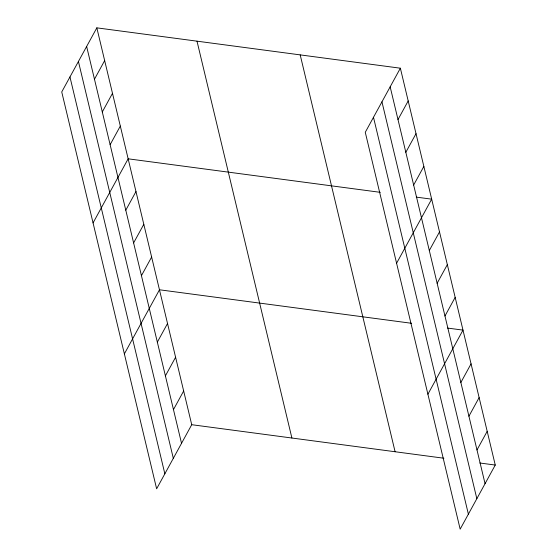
<?xml version="1.0" encoding="UTF-8"?>
<svg xmlns="http://www.w3.org/2000/svg" width="557" height="557" viewBox="0 0 557 557"><rect width="100%" height="100%" fill="white"/><g stroke="black" fill="none" stroke-linecap="round" stroke-linejoin="round"><path stroke-width="0.84" d="M96.834 27.85L61.743 91.947L156.635 488.802L191.726 424.706L96.834 27.85L400.365 68.198L495.257 465.053L460.166 529.15L365.274 132.294L400.365 68.198M94.467 79.212L104.667 60.588M102.3 111.95L112.493 93.332M110.126 144.695L120.319 126.07M93.061 222.911L128.152 158.815L380.313 192.332M125.785 210.177L135.978 191.552M133.61 242.915L143.81 224.297M141.443 275.659L151.636 257.035M124.378 353.869L159.469 289.779L411.623 323.297M157.339 342.13L167.532 323.506M165.401 375.864L175.601 357.239M173.471 409.597L183.664 390.972M397.997 119.56L408.19 100.935M405.823 152.298L416.016 133.68M413.649 185.042L423.849 166.418M396.584 263.252L431.675 199.162L416.267 197.115M429.308 250.525L439.508 231.9M437.141 283.262L447.334 264.645M444.966 316.007L455.16 297.382M427.901 394.217L462.992 330.12L447.584 328.073M460.862 382.478L471.055 363.853M468.924 416.211L479.124 397.587M476.994 449.945L487.187 431.32M191.726 424.706L443.887 458.23M479.849 463.006L495.257 465.053M390.165 86.822L485.056 483.678M381.949 101.827L476.841 498.682M373.489 117.283L468.381 514.146M300.195 54.885L395.094 451.741M196.997 41.162L291.896 438.025M86.641 46.475L181.533 443.33M78.426 61.479L173.318 458.334M69.959 76.936L164.851 473.798"/></g></svg>
